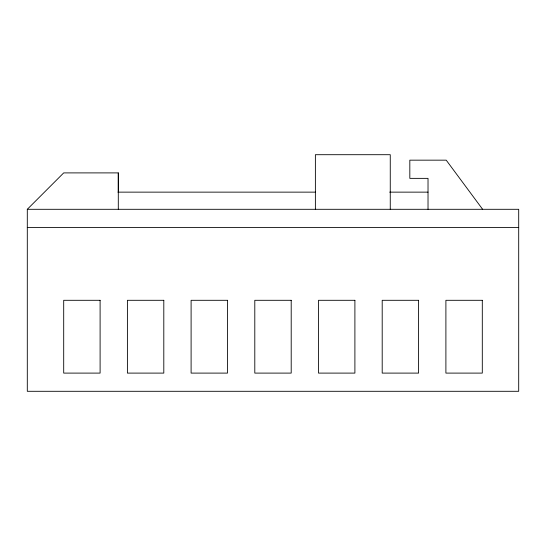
<?xml version="1.0" encoding="UTF-8"?>
<svg xmlns="http://www.w3.org/2000/svg" width="546" height="546" viewBox="0 0 546 546"><rect width="100%" height="100%" fill="white"/><g stroke="black" fill="none" stroke-linecap="round" stroke-linejoin="round"><path stroke-width="0.82" d="M118.298 209.302L118.298 172.898L63.698 172.898L27.3 209.302L27.3 391.298L518.7 391.298L518.7 209.302L27.3 209.302M118.004 192.137L315.602 192.137M389.701 192.137L428.023 192.137M27.3 227.498L518.7 227.498M482.623 209.302L446.218 160.162L409.821 160.169L409.821 178.365L428.023 178.365L428.023 209.302M390.26 209.302L390.26 154.702L315.383 154.702L315.383 209.302M118.298 172.898L118.298 192.369M100.102 300.3L63.698 300.3L63.698 373.102L100.102 373.102L100.102 300.3M163.8 300.3L127.402 300.3L127.402 373.102L163.8 373.102L163.8 300.3M227.498 300.3L191.1 300.3L191.1 373.102L227.498 373.102L227.498 300.3M291.202 300.3L254.798 300.3L254.798 373.102L291.202 373.102L291.202 300.3M354.9 300.3L318.502 300.3L318.502 373.102L354.9 373.102L354.9 300.3M418.598 300.3L382.2 300.3L382.2 373.102L418.598 373.102L418.598 300.3M482.302 300.3L445.898 300.3L445.898 373.102L482.302 373.102L482.302 300.3"/></g></svg>
